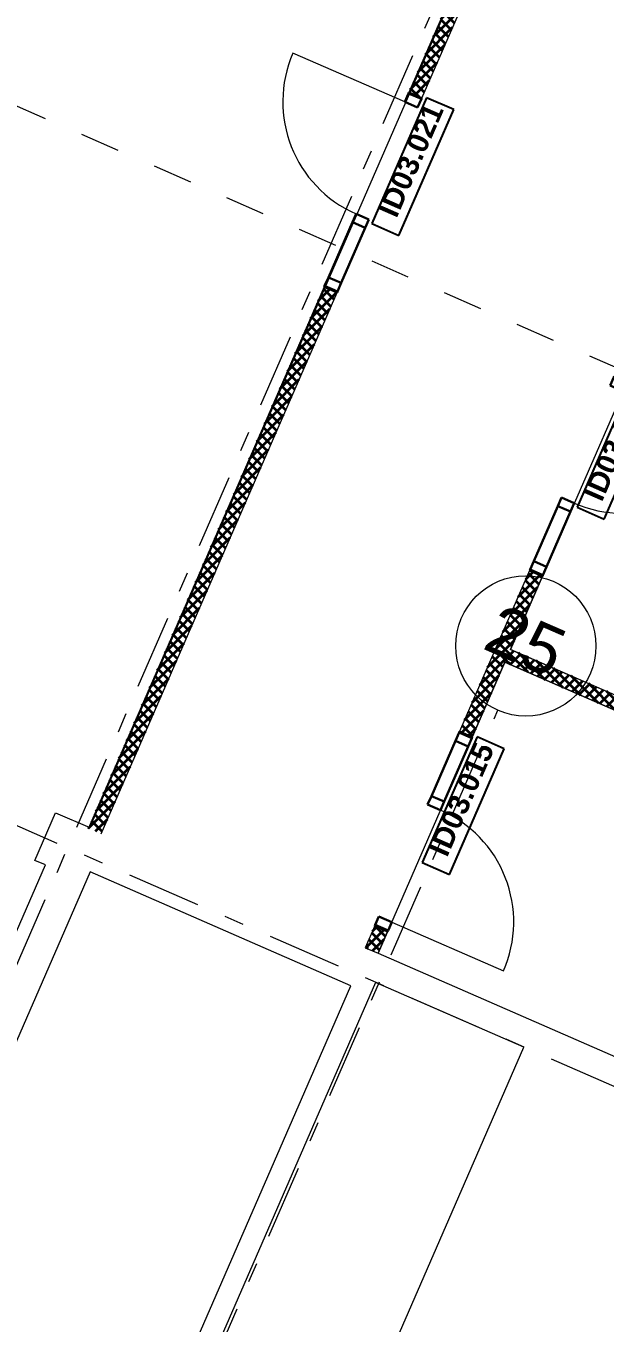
# Model space of a CAD drawing. Header units: millimetres. Extents: x -35034 to 431752, y -71616 to 25069.
# Drawn here: x -4337 to -207, y -23679 to -14437 of the extents above; entities that cross this region are included whole.
import ezdxf
from ezdxf.enums import TextEntityAlignment as Align

# ---------------------------------------------------------------- set-up
doc = ezdxf.new("R2010")
doc.units = ezdxf.units.MM
doc.header["$MEASUREMENT"] = 0
doc.linetypes.add('Dashed', pattern=[564.444447, 282.222223, -282.222223])
doc.linetypes.add('Double Dashed', pattern=[1093.611073, 529.166651, -211.666656, 141.111112, -211.666656])
for name, color, linetype in [('A-95-MC_Marker_Section_P2.Marker', 7, 'Continuous'), ('New_A-05-M_Gross_Int_Circulation', 7, 'Continuous'), ('New_A-15-MG_Structural_Grid_Phase_2', 7, 'Continuous'), ('New_A-20-M_Floor_Slab', 7, 'Continuous'), ('New_A-25-M_Wall_Int', 7, 'Continuous'), ('New_A-35-M_FFE-Zone', 7, 'Continuous'), ('New_ArchiCAD Door Markers', 7, 'Continuous'), ('New_ArchiCAD Doors', 7, 'Continuous')]:
    doc.layers.add(name, color=color, linetype=linetype)
for name, color, linetype, lineweight in [('A-95-MC_Marker_Section_P2.Marker_Pen_No__1', 7, 'Continuous', 13), ('New_A-20-M_Floor_Slab_Pen_No__89', 8, 'Continuous', 20), ('New_A-25-M_Wall_Int_Pen_No__1', 7, 'Continuous', 13), ('New_A-25-M_Wall_Int_Pen_No__155', 5, 'Continuous', 35), ('New_ArchiCAD Door Markers_Pen_No__1', 7, 'Continuous', 13), ('New_ArchiCAD Door Markers_Pen_No__5', 7, 'Continuous', 25), ('New_ArchiCAD Doors_Pen_No__1', 7, 'Continuous', 13), ('New_ArchiCAD Zone Stamps_Pen_No__6', 7, 'Continuous', 35)]:
    doc.layers.add(name, color=color, linetype=linetype, lineweight=lineweight)
for name, color, linetype, lineweight, true_color in [('New_A-05-M_Gross_Int_Circulation_Pen_No__74', 7, 'Continuous', 20, 0x606060), ('New_A-15-MG_Structural_Grid_Phase_2_Pen_No__222', 7, 'Continuous', 13, 0x65af33), ('New_A-35-M_FFE-Zone_Pen_No__74', 7, 'Continuous', 20, 0x606060), ('New_ArchiCAD Doors_Pen_No__43', 7, 'Continuous', 30, 0x444444), ('New_ArchiCAD Doors_Pen_No__63', 7, 'Continuous', 20, 0x606060)]:
    doc.layers.add(name, color=color, linetype=linetype, lineweight=lineweight, true_color=true_color)
doc.styles.add('GENERATED_STYLE_1', font='')
doc.styles.add('GENERATED_STYLE_2', font='')
doc.styles.add('GENERATED_STYLE_3', font='')
doc.styles.add('GENERATED_STYLE_4', font='')
doc.styles.get('GENERATED_STYLE_1').set_extended_font_data('Swis721 BT', bold=True)
doc.styles.get('GENERATED_STYLE_2').set_extended_font_data('Arial', bold=True)
doc.styles.get('GENERATED_STYLE_3').set_extended_font_data('Arial')
doc.styles.get('GENERATED_STYLE_4').set_extended_font_data('Swis721 BT')
pattern_1 = [(45, (0, 0), (-35.35534, 35.35534), []), (135, (0, 0), (35.35534, 35.35534), [])]

# ---------------------------------------------------------------- blocks, each defined once
blk = doc.blocks.new('Corridor 02-Third_INB 3152_2_3', base_point=(-27291.1, -30973.4))
at = {"layer": 'New_A-05-M_Gross_Int_Circulation_Pen_No__74', "linetype": 'Continuous'}
for p, q in [((-3879.1, -20464.9), (-7515.1, -28803.4)), ((-2018.9, -21276.1), (-3879.1, -20464.9)), ((-3617.5, -24942), (-2018.9, -21276.1))]:
    blk.add_line(p, q, dxfattribs=at)
at = {"layer": 'New_ArchiCAD Zone Stamps_Pen_No__6'}
for tag, height, style, p in [('ROOM_NAME', 250, 'GENERATED_STYLE_2', (-28123.9, -29413.8)), ('zoneNameLine2', 250, 'GENERATED_STYLE_2', (-28312.4, -29846)), ('ROOM_NUMBER', 200, 'GENERATED_STYLE_3', (-28500.8, -30266.7)), ('measuredAreaCode', 200, 'GENERATED_STYLE_3', (-28657.8, -30626.8)), ('ROOM_HOLES_PRM', 200, 'GENERATED_STYLE_3', (-28350.4, -30760.8)), ('DUMMY_649', 200, 'GENERATED_STYLE_3', (-27721.3, -31035.2)), ('DUMMY_650', 133.3, 'GENERATED_STYLE_3', (-27442, -31141.7))]:
    blk.add_attdef(tag, text='', height=height, rotation=336.44041, dxfattribs=dict(at, style=style)).set_placement(p, align=Align.TOP_LEFT)
blk = doc.blocks.new('Research Student Workplaces_INB 3123_7_3', base_point=(-9745.4, -23931))
at = {"layer": 'New_A-35-M_FFE-Zone_Pen_No__74', "linetype": 'Continuous'}
for p, q in [((-3881.9, -20149.4), (-1282.7, -14188.7)), ((-4273.9, -20382.3), (-4125.9, -20043)), ((-4125.9, -20043), (-3881.9, -20149.4)), ((-6731.2, -26224.3), (-4198.2, -20415.3)), ((-4198.2, -20415.3), (-4273.9, -20382.3))]:
    blk.add_line(p, q, dxfattribs=at)
at = {"layer": 'New_ArchiCAD Zone Stamps_Pen_No__6'}
for tag, height, style, p in [('ROOM_NAME', 250, 'GENERATED_STYLE_2', (-11545.1, -21949.9)), ('zoneNameLine2', 250, 'GENERATED_STYLE_2', (-11733.5, -22382)), ('ROOM_NUMBER', 200, 'GENERATED_STYLE_3', (-11921.9, -22802.7)), ('measuredAreaCode', 200, 'GENERATED_STYLE_3', (-12079, -23162.8)), ('DUMMY_649', 200, 'GENERATED_STYLE_3', (-11771.6, -23296.8)), ('DUMMY_650', 200, 'GENERATED_STYLE_3', (-11142.4, -23571.2)), ('DUMMY_651', 133.3, 'GENERATED_STYLE_3', (-10863.1, -23677.7))]:
    blk.add_attdef(tag, text='', height=height, rotation=336.44041, dxfattribs=dict(at, style=style)).set_placement(p, align=Align.TOP_LEFT)
blk = doc.blocks.new('Single Office_INB 3125_12_3', base_point=(1179.5, -21747.9))
at = {"layer": 'New_A-35-M_FFE-Zone_Pen_No__74', "linetype": 'Continuous'}
for p, q in [((-921, -18970.8), (-1825.3, -21044.6)), ((2836.1, -20609), (-921, -18970.8)), ((1931.8, -22682.9), (2836.1, -20609)), ((-1825.3, -21044.6), (1931.8, -22682.9))]:
    blk.add_line(p, q, dxfattribs=at)
at = {"layer": 'New_ArchiCAD Zone Stamps_Pen_No__6'}
for tag, height, style, p in [('ROOM_NAME', 250, 'GENERATED_STYLE_2', (678.3, -20332.9)), ('zoneNameLine2', 250, 'GENERATED_STYLE_2', (489.9, -20765)), ('ROOM_NUMBER', 200, 'GENERATED_STYLE_3', (301.4, -21185.7)), ('measuredAreaCode', 200, 'GENERATED_STYLE_3', (144.4, -21545.8)), ('DUMMY_649', 200, 'GENERATED_STYLE_3', (451.8, -21679.8)), ('DUMMY_650', 200, 'GENERATED_STYLE_3', (801.3, -21832.2)), ('DUMMY_651', 133.3, 'GENERATED_STYLE_3', (1080.6, -21938.8))]:
    blk.add_attdef(tag, text='', height=height, rotation=336.44041, dxfattribs=dict(at, style=style)).set_placement(p, align=Align.TOP_LEFT)
blk = doc.blocks.new('Single Office_INB 3126_13_3', base_point=(2114.9, -19518.7))
at = {"layer": 'New_A-35-M_FFE-Zone_Pen_No__74', "linetype": 'Continuous'}
for p, q in [((18.2, -16817.1), (-881, -18879.1)), ((3775.2, -18455.3), (18.2, -16817.1)), ((2876, -20517.3), (3775.2, -18455.3)), ((-881, -18879.1), (2876, -20517.3))]:
    blk.add_line(p, q, dxfattribs=at)
at = {"layer": 'New_ArchiCAD Zone Stamps_Pen_No__6'}
for tag, height, style, p in [('ROOM_NAME', 250, 'GENERATED_STYLE_2', (1613.7, -18103.7)), ('zoneNameLine2', 250, 'GENERATED_STYLE_2', (1425.3, -18535.8)), ('ROOM_NUMBER', 200, 'GENERATED_STYLE_3', (1236.9, -18956.5)), ('measuredAreaCode', 200, 'GENERATED_STYLE_3', (1079.8, -19316.6)), ('DUMMY_649', 200, 'GENERATED_STYLE_3', (1387.2, -19450.6)), ('DUMMY_650', 200, 'GENERATED_STYLE_3', (1736.7, -19603.1)), ('DUMMY_651', 133.3, 'GENERATED_STYLE_3', (2016, -19709.6))]:
    blk.add_attdef(tag, text='', height=height, rotation=336.44041, dxfattribs=dict(at, style=style)).set_placement(p, align=Align.TOP_LEFT)
blk = doc.blocks.new('Slab_3_3', base_point=(-21949.4, -20986.7))
at = {"layer": 'New_A-20-M_Floor_Slab_Pen_No__89', "linetype": 'Continuous', "flags": 128}
blk.add_lwpolyline([(-3442.3, -24918.2), (-2383.9, -25379.7), (-785.1, -21713.1), (-1843.4, -21251.6)], close=True, dxfattribs=at)
blk = doc.blocks.new('Door Stamp 17[10]_3', base_point=(-351.6, -17665))
at = {"layer": 'New_ArchiCAD Door Markers_Pen_No__5', "linetype": 'Continuous'}
for p, q in [((-15.9, -16970.7), (-406.5, -17866.4)), ((178.2, -17055.4), (-15.9, -16970.7)), ((-212.4, -17951.1), (178.2, -17055.4)), ((-212.4, -17951.1), (178.2, -17055.4)), ((-406.5, -17866.4), (-212.4, -17951.1))]:
    blk.add_line(p, q, dxfattribs=at)
at = {"layer": 'New_ArchiCAD Door Markers_Pen_No__1', "style": 'GENERATED_STYLE_1'}
blk.add_attdef('AC_WIDO_ID', text='', height=150, rotation=66.44041, dxfattribs=at).set_placement((-188.9, -17852.3), align=Align.BOTTOM_LEFT)
blk = doc.blocks.new('Door with Sidelight on Side 2 19[10]_3')
at = {"layer": 'New_ArchiCAD Doors_Pen_No__1', "linetype": 'Continuous'}
for p, q in [((-127.7, -16938.9), (-141.5, -16932.9)), ((-125, -16940.1), (-127.7, -16938.9)), ((-106.6, -16948.1), (-125, -16940.1)), ((-83.7, -16958.1), (-106.6, -16948.1)), ((-66.3, -16965.7), (-83.7, -16958.1)), ((-63.5, -16966.9), (-66.3, -16965.7)), ((-49.8, -16972.9), (-63.5, -16966.9)), ((-731.3, -18323.1), (-745, -18317.1)), ((-728.5, -18324.3), (-731.3, -18323.1)), ((-710.2, -18332.3), (-728.5, -18324.3)), ((-687.3, -18342.2), (-710.2, -18332.3)), ((-669.8, -18349.8), (-687.3, -18342.2)), ((-667.1, -18351), (-669.8, -18349.8)), ((-653.3, -18357), (-667.1, -18351))]:
    blk.add_line(p, q, dxfattribs=at)
at = {"layer": 'New_ArchiCAD Doors_Pen_No__43', "linetype": 'Continuous'}
for p, q in [((-170.6, -16999.8), (-144.3, -16939.4)), ((-79, -17039.8), (-170.6, -16999.8)), ((-144.3, -16939.4), (-141.5, -16932.9)), ((-144.3, -16939.4), (-52.6, -16979.3)), ((-49.8, -16972.9), (-141.5, -16932.9)), ((-52.6, -16979.3), (-79, -17039.8)), ((-52.6, -16979.3), (-49.8, -16972.9)), ((-544.8, -17857.8), (-518.4, -17797.3)), ((-518.4, -17797.3), (-426.7, -17837.3)), ((-426.7, -17837.3), (-453.1, -17897.8)), ((-715.8, -18250.2), (-544.8, -17857.8)), ((-453.1, -17897.8), (-624.2, -18290.1)), ((-544.8, -17857.8), (-453.1, -17897.8)), ((-453.1, -17897.8), (-544.8, -17857.8)), ((-742.2, -18310.7), (-715.8, -18250.2)), ((-624.2, -18290.1), (-715.8, -18250.2)), ((-715.8, -18250.2), (-624.2, -18290.1)), ((-624.2, -18290.1), (-650.5, -18350.6)), ((-742.2, -18310.7), (-745, -18317.1)), ((-653.3, -18357), (-745, -18317.1)), ((-650.5, -18350.6), (-742.2, -18310.7)), ((-650.5, -18350.6), (-653.3, -18357))]:
    blk.add_line(p, q, dxfattribs=at)
at = {"layer": 'New_ArchiCAD Doors_Pen_No__63', "linetype": 'Continuous'}
blk.add_line((-79, -17039.8), (718.5, -17387.6), dxfattribs=at)
blk.add_arc((-79, -17039.8), 870, 246.44041, 336.44041, dxfattribs=at)
at = {"layer": 'New_ArchiCAD Door Markers'}
ref = blk.add_blockref('Door Stamp 17[10]_3', (-351.6, -17665), dxfattribs=at)
ref.add_attrib('AC_WIDO_ID', 'ID03.014', dxfattribs={"layer": 'New_ArchiCAD Door Markers_Pen_No__1', "color": 7, "height": 150, "rotation": 66.44041, "style": 'GENERATED_STYLE_1'}).set_placement((-188.9, -17852.3), align=Align.BOTTOM_LEFT)
blk = doc.blocks.new('Door Stamp 17[11]_3', base_point=(-1455.5, -20196.7))
at = {"layer": 'New_ArchiCAD Door Markers_Pen_No__5', "linetype": 'Continuous'}
for p, q in [((-1119.9, -19502.5), (-1510.5, -20398.2)), ((-1316.3, -20482.8), (-925.8, -19587.1)), ((-1316.3, -20482.8), (-925.8, -19587.1)), ((-925.8, -19587.1), (-1119.9, -19502.5)), ((-1510.5, -20398.2), (-1316.3, -20482.8))]:
    blk.add_line(p, q, dxfattribs=at)
at = {"layer": 'New_ArchiCAD Door Markers_Pen_No__1', "style": 'GENERATED_STYLE_1'}
blk.add_attdef('AC_WIDO_ID', text='', height=150, rotation=66.44041, dxfattribs=at).set_placement((-1292.8, -20384.3), align=Align.BOTTOM_LEFT)
blk = doc.blocks.new('Door with Sidelight on Side 2 19[11]_3')
at = {"layer": 'New_ArchiCAD Doors_Pen_No__1', "linetype": 'Continuous'}
for p, q in [((-1231.7, -19470.7), (-1245.4, -19464.7)), ((-1228.9, -19471.9), (-1231.7, -19470.7)), ((-1210.6, -19479.9), (-1228.9, -19471.9)), ((-1187.7, -19489.8), (-1210.6, -19479.9)), ((-1170.3, -19497.4), (-1187.7, -19489.8)), ((-1167.5, -19498.6), (-1170.3, -19497.4)), ((-1153.8, -19504.6), (-1167.5, -19498.6)), ((-1835.2, -20854.8), (-1849, -20848.8)), ((-1832.5, -20856), (-1835.2, -20854.8)), ((-1814.1, -20864), (-1832.5, -20856)), ((-1791.2, -20874), (-1814.1, -20864)), ((-1773.8, -20881.6), (-1791.2, -20874)), ((-1771.1, -20882.8), (-1773.8, -20881.6)), ((-1757.3, -20888.8), (-1771.1, -20882.8))]:
    blk.add_line(p, q, dxfattribs=at)
at = {"layer": 'New_ArchiCAD Doors_Pen_No__43', "linetype": 'Continuous'}
for p, q in [((-1248.2, -19471.1), (-1274.6, -19531.6)), ((-1248.2, -19471.1), (-1245.4, -19464.7)), ((-1156.6, -19511.1), (-1248.2, -19471.1)), ((-1153.8, -19504.6), (-1245.4, -19464.7)), ((-1274.6, -19531.6), (-1445.7, -19923.9)), ((-1354, -19963.9), (-1182.9, -19571.6)), ((-1182.9, -19571.6), (-1274.6, -19531.6)), ((-1274.6, -19531.6), (-1182.9, -19571.6)), ((-1182.9, -19571.6), (-1156.6, -19511.1)), ((-1156.6, -19511.1), (-1153.8, -19504.6)), ((-1445.7, -19923.9), (-1472.1, -19984.4)), ((-1445.7, -19923.9), (-1354, -19963.9)), ((-1354, -19963.9), (-1445.7, -19923.9)), ((-1380.4, -20024.4), (-1354, -19963.9)), ((-1472.1, -19984.4), (-1380.4, -20024.4)), ((-1819.8, -20781.9), (-1846.2, -20842.4)), ((-1728.1, -20821.9), (-1819.8, -20781.9)), ((-1846.2, -20842.4), (-1849, -20848.8)), ((-1757.3, -20888.8), (-1849, -20848.8)), ((-1846.2, -20842.4), (-1754.5, -20882.4)), ((-1754.5, -20882.4), (-1757.3, -20888.8)), ((-1754.5, -20882.4), (-1728.1, -20821.9))]:
    blk.add_line(p, q, dxfattribs=at)
at = {"layer": 'New_ArchiCAD Doors_Pen_No__63', "linetype": 'Continuous'}
blk.add_line((-1728.1, -20821.9), (-930.6, -21169.6), dxfattribs=at)
blk.add_arc((-1728.1, -20821.9), 870, 336.44041, 66.44041, dxfattribs=at)
at = {"layer": 'New_ArchiCAD Door Markers'}
ref = blk.add_blockref('Door Stamp 17[11]_3', (-1455.5, -20196.7), dxfattribs=at)
ref.add_attrib('AC_WIDO_ID', 'ID03.015', dxfattribs={"layer": 'New_ArchiCAD Door Markers_Pen_No__1', "color": 7, "height": 150, "rotation": 66.44041, "style": 'GENERATED_STYLE_1'}).set_placement((-1292.8, -20384.3), align=Align.BOTTOM_LEFT)
blk = doc.blocks.new('Wall_108_3', base_point=(9768.7, 5794.2))
at = {"layer": 'New_A-25-M_Wall_Int_Pen_No__155', "linetype": 'Continuous'}
h = blk.add_hatch(dxfattribs=at)
h.set_pattern_fill('Grid_5x5_Diagonal_0003', color=256, style=0, pattern_type=2)
h.set_pattern_definition(pattern_1)
h.paths.add_polyline_path([(-1245.4, -19464.7), (-1231.7, -19470.7), (-1228.9, -19471.9), (-1210.6, -19479.9), (-1187.7, -19489.8), (-1170.3, -19497.4), (-1167.5, -19498.6), (-1153.8, -19504.6), (-921, -18970.8), (-915, -18957), (-913.8, -18954.3), (-888.2, -18895.6), (-887, -18892.8), (-881, -18879.1), (-653.3, -18357), (-667.1, -18351), (-669.8, -18349.8), (-687.3, -18342.2), (-710.2, -18332.3), (-728.5, -18324.3), (-731.3, -18323.1), (-745, -18317.1)])
h = blk.add_hatch(dxfattribs=at)
h.set_pattern_fill('Grid_5x5_Diagonal_0003', color=256, style=0, pattern_type=2)
h.set_pattern_definition(pattern_1)
h.paths.add_polyline_path([(-1916.9, -21004.6), (-1903.2, -21010.6), (-1900.4, -21011.8), (-1882.1, -21019.8), (-1859.2, -21029.8), (-1841.8, -21037.4), (-1839, -21038.6), (-1825.3, -21044.6), (-1757.3, -20888.8), (-1771.1, -20882.8), (-1773.8, -20881.6), (-1791.2, -20874), (-1814.1, -20864), (-1832.5, -20856), (-1835.2, -20854.8), (-1849, -20848.8)])
at = {"layer": 'New_A-25-M_Wall_Int_Pen_No__1', "linetype": 'Continuous'}
for p, q in [((-731.3, -18323.1), (-745, -18317.1)), ((-728.5, -18324.3), (-731.3, -18323.1)), ((-710.2, -18332.3), (-728.5, -18324.3)), ((-687.3, -18342.2), (-710.2, -18332.3)), ((-669.8, -18349.8), (-687.3, -18342.2)), ((-667.1, -18351), (-669.8, -18349.8)), ((-653.3, -18357), (-667.1, -18351)), ((-1231.7, -19470.7), (-1245.4, -19464.7)), ((-1228.9, -19471.9), (-1231.7, -19470.7)), ((-1210.6, -19479.9), (-1228.9, -19471.9)), ((-1187.7, -19489.8), (-1210.6, -19479.9)), ((-1170.3, -19497.4), (-1187.7, -19489.8)), ((-1167.5, -19498.6), (-1170.3, -19497.4)), ((-1153.8, -19504.6), (-1167.5, -19498.6)), ((-1835.2, -20854.8), (-1849, -20848.8)), ((-1832.5, -20856), (-1835.2, -20854.8)), ((-1814.1, -20864), (-1832.5, -20856)), ((-1791.2, -20874), (-1814.1, -20864)), ((-1773.8, -20881.6), (-1791.2, -20874)), ((-1771.1, -20882.8), (-1773.8, -20881.6)), ((-1757.3, -20888.8), (-1771.1, -20882.8))]:
    blk.add_line(p, q, dxfattribs=at)
at = {"layer": 'New_A-25-M_Wall_Int_Pen_No__1', "linetype": 'Continuous', "flags": 128}
for points in [[(-745, -18317.1), (-1245.4, -19464.7)], [(-881, -18879.1), (-653.3, -18357)], [(-1153.8, -19504.6), (-921, -18970.8)], [(-1849, -20848.8), (-1916.9, -21004.6)], [(-1825.3, -21044.6), (-1757.3, -20888.8)], [(-1916.9, -21004.6), (-1825.3, -21044.6)]]:
    blk.add_lwpolyline(points, dxfattribs=at)
at = {"layer": 'New_ArchiCAD Doors', "color": 251, "linetype": 'Continuous', "lineweight": 20, "true_color": 0x606060}
for name in ['Door with Sidelight on Side 2 19[10]_3', 'Door with Sidelight on Side 2 19[11]_3']:
    blk.add_blockref(name, (0, 0), dxfattribs=at)
blk = doc.blocks.new('Wall_109_3', base_point=(-1012.6, -18930.8))
at = {"layer": 'New_A-25-M_Wall_Int_Pen_No__155', "linetype": 'Continuous'}
h = blk.add_hatch(dxfattribs=at)
h.set_pattern_fill('Grid_5x5_Diagonal_0003', color=256, style=0, pattern_type=2)
h.set_pattern_definition(pattern_1)
h.paths.add_polyline_path([(-915, -18957), (-921, -18970.8), (2997.5, -20679.4), (3003.5, -20665.7), (3004.7, -20662.9), (3030.3, -20604.2), (3031.5, -20601.5), (3037.5, -20587.7), (-881, -18879.1), (-887, -18892.8), (-888.2, -18895.6), (-913.8, -18954.3)])
at = {"layer": 'New_A-25-M_Wall_Int_Pen_No__1', "linetype": 'Continuous', "flags": 128}
for points in [[(3037.5, -20587.7), (-881, -18879.1)], [(-921, -18970.8), (2997.5, -20679.4)], [(3004.7, -20662.9), (3030.3, -20604.2)], [(3030.3, -20604.2), (3031.5, -20601.5)], [(3031.5, -20601.5), (3037.5, -20587.7)], [(2997.5, -20679.4), (3003.5, -20665.7)], [(3003.5, -20665.7), (3004.7, -20662.9)]]:
    blk.add_lwpolyline(points, dxfattribs=at)
blk = doc.blocks.new('Door Stamp 17[15]_3', base_point=(-1816, -15642.9))
at = {"layer": 'New_ArchiCAD Door Markers_Pen_No__5', "linetype": 'Continuous'}
for p, q in [((-1480.3, -14948.7), (-1870.9, -15844.4)), ((-1286.2, -15033.3), (-1480.3, -14948.7)), ((-1676.8, -15929), (-1286.2, -15033.3)), ((-1676.8, -15929), (-1286.2, -15033.3)), ((-1870.9, -15844.4), (-1676.8, -15929))]:
    blk.add_line(p, q, dxfattribs=at)
at = {"layer": 'New_ArchiCAD Door Markers_Pen_No__1', "style": 'GENERATED_STYLE_1'}
blk.add_attdef('AC_WIDO_ID', text='', height=150, rotation=66.44041, dxfattribs=at).set_placement((-1653.3, -15830.3), align=Align.BOTTOM_LEFT)
blk = doc.blocks.new('Door with Sidelight on Side 2 19[15]_3')
at = {"layer": 'New_ArchiCAD Doors_Pen_No__1', "linetype": 'Continuous'}
for p, q in [((-1605.9, -14910.9), (-1592.1, -14916.9)), ((-1592.1, -14916.9), (-1589.4, -14918.1)), ((-1589.4, -14918.1), (-1571, -14926.1)), ((-1571, -14926.1), (-1548.1, -14936.1)), ((-1548.1, -14936.1), (-1530.7, -14943.7)), ((-1530.7, -14943.7), (-1527.9, -14944.9)), ((-1527.9, -14944.9), (-1514.2, -14950.8)), ((-2209.4, -16295), (-2195.7, -16301)), ((-2195.7, -16301), (-2192.9, -16302.2)), ((-2192.9, -16302.2), (-2174.6, -16310.2)), ((-2174.6, -16310.2), (-2151.7, -16320.2)), ((-2151.7, -16320.2), (-2134.2, -16327.8)), ((-2134.2, -16327.8), (-2131.5, -16329)), ((-2131.5, -16329), (-2117.7, -16335))]:
    blk.add_line(p, q, dxfattribs=at)
at = {"layer": 'New_ArchiCAD Doors_Pen_No__43', "linetype": 'Continuous'}
for p, q in [((-1608.7, -14917.3), (-1635, -14977.8)), ((-1608.7, -14917.3), (-1605.9, -14910.9)), ((-1517, -14957.3), (-1608.7, -14917.3)), ((-1605.9, -14910.9), (-1514.2, -14950.8)), ((-1543.4, -15017.8), (-1517, -14957.3)), ((-1517, -14957.3), (-1514.2, -14950.8)), ((-1635, -14977.8), (-1543.4, -15017.8)), ((-1982.8, -15775.3), (-2009.2, -15835.8)), ((-1891.1, -15815.2), (-1982.8, -15775.3)), ((-2009.2, -15835.8), (-2180.2, -16228.1)), ((-2088.6, -16268.1), (-1917.5, -15875.7)), ((-1917.5, -15875.7), (-2009.2, -15835.8)), ((-2009.2, -15835.8), (-1917.5, -15875.7)), ((-1917.5, -15875.7), (-1891.1, -15815.2)), ((-2180.2, -16228.1), (-2206.6, -16288.6)), ((-2180.2, -16228.1), (-2088.6, -16268.1)), ((-2088.6, -16268.1), (-2180.2, -16228.1)), ((-2206.6, -16288.6), (-2209.4, -16295)), ((-2209.4, -16295), (-2117.7, -16335)), ((-2206.6, -16288.6), (-2115, -16328.6)), ((-2115, -16328.6), (-2117.7, -16335)), ((-2115, -16328.6), (-2088.6, -16268.1))]:
    blk.add_line(p, q, dxfattribs=at)
at = {"layer": 'New_ArchiCAD Doors_Pen_No__63', "linetype": 'Continuous'}
blk.add_line((-1635, -14977.8), (-2432.5, -14630.1), dxfattribs=at)
blk.add_arc((-1635, -14977.8), 870, 156.44041, 246.44041, dxfattribs=at)
at = {"layer": 'New_ArchiCAD Door Markers'}
ref = blk.add_blockref('Door Stamp 17[15]_3', (-1816, -15642.9), dxfattribs=at)
ref.add_attrib('AC_WIDO_ID', 'ID03.021', dxfattribs={"layer": 'New_ArchiCAD Door Markers_Pen_No__1', "color": 7, "height": 150, "rotation": 66.44041, "style": 'GENERATED_STYLE_1'}).set_placement((-1653.3, -15830.3), align=Align.BOTTOM_LEFT)
blk = doc.blocks.new('Wall_119_3', base_point=(315.2, -10505.3))
at = {"layer": 'New_A-25-M_Wall_Int_Pen_No__155', "linetype": 'Continuous'}
h = blk.add_hatch(dxfattribs=at)
h.set_pattern_fill('Grid_5x5_Diagonal_0003', color=256, style=0, pattern_type=2)
h.set_pattern_definition(pattern_1)
h.paths.add_polyline_path([(-1605.9, -14910.9), (-1592.1, -14916.9), (-1589.4, -14918.1), (-1571, -14926.1), (-1548.1, -14936.1), (-1530.7, -14943.7), (-1527.9, -14944.9), (-1514.2, -14950.8), (-851.3, -13430.6), (-865, -13424.6), (-867.8, -13423.4), (-885.2, -13415.8), (-908.1, -13405.8), (-926.4, -13397.8), (-929.2, -13396.6), (-942.9, -13390.6), (-1252.6, -14100.8), (-1258.6, -14114.6), (-1259.8, -14117.3), (-1285.4, -14176), (-1286.6, -14178.7), (-1292.6, -14192.5)])
h = blk.add_hatch(dxfattribs=at)
h.set_pattern_fill('Grid_5x5_Diagonal_0003', color=256, style=0, pattern_type=2)
h.set_pattern_definition(pattern_1)
h.paths.add_polyline_path([(-3891.8, -20153.2), (-3878, -20159.2), (-3875.3, -20160.4), (-3856.9, -20168.3), (-3834, -20178.3), (-3816.6, -20185.9), (-3813.8, -20187.1), (-3800.1, -20193.1), (-2117.7, -16335), (-2131.5, -16329), (-2134.2, -16327.8), (-2151.7, -16320.2), (-2174.6, -16310.2), (-2192.9, -16302.2), (-2195.7, -16301), (-2209.4, -16295)])
at = {"layer": 'New_A-25-M_Wall_Int_Pen_No__1', "linetype": 'Continuous'}
for p, q in [((-1605.9, -14910.9), (-1592.1, -14916.9)), ((-1592.1, -14916.9), (-1589.4, -14918.1)), ((-1589.4, -14918.1), (-1571, -14926.1)), ((-1571, -14926.1), (-1548.1, -14936.1)), ((-1548.1, -14936.1), (-1530.7, -14943.7)), ((-1530.7, -14943.7), (-1527.9, -14944.9)), ((-1527.9, -14944.9), (-1514.2, -14950.8)), ((-2209.4, -16295), (-2195.7, -16301)), ((-2195.7, -16301), (-2192.9, -16302.2)), ((-2192.9, -16302.2), (-2174.6, -16310.2)), ((-2174.6, -16310.2), (-2151.7, -16320.2)), ((-2151.7, -16320.2), (-2134.2, -16327.8)), ((-2134.2, -16327.8), (-2131.5, -16329)), ((-2131.5, -16329), (-2117.7, -16335))]:
    blk.add_line(p, q, dxfattribs=at)
at = {"layer": 'New_A-25-M_Wall_Int_Pen_No__1', "linetype": 'Continuous', "flags": 128}
for points in [[(-1514.2, -14950.8), (-851.3, -13430.6)], [(-1292.6, -14192.5), (-1605.9, -14910.9)], [(-2209.4, -16295), (-3891.8, -20153.2)], [(-3800.1, -20193.1), (-2117.7, -16335)]]:
    blk.add_lwpolyline(points, dxfattribs=at)
at = {"layer": 'New_ArchiCAD Doors', "color": 251, "linetype": 'Continuous', "lineweight": 20, "true_color": 0x606060}
blk.add_blockref('Door with Sidelight on Side 2 19[15]_3', (0, 0), dxfattribs=at)
blk = doc.blocks.new('Standard grid marker[45]_3', base_point=(26876.4, -33774.9))
at = {"layer": 'New_A-15-MG_Structural_Grid_Phase_2_Pen_No__222', "linetype": 'Double Dashed'}
blk.add_line((25959.8, -33375.2), (-16651.6, -14794.5), dxfattribs=at)
at = {"layer": 'New_A-15-MG_Structural_Grid_Phase_2_Pen_No__222', "style": 'GENERATED_STYLE_4'}
for tag, p in [('AC_MarkerText_1_1', (-18026.6, -14151.7)), ('AC_MarkerText_1_0', (27334.7, -33931.4))]:
    blk.add_attdef(tag, text='', height=350, rotation=336.44041, dxfattribs=at).set_placement(p, align=Align.MIDDLE_CENTER)
blk = doc.blocks.new('Standard grid marker[48]_3', base_point=(-9543.7, -32918))
at = {"layer": 'New_A-15-MG_Structural_Grid_Phase_2_Pen_No__222', "linetype": 'Double Dashed'}
blk.add_line((-8782.2, -31171.8), (5398, 1348), dxfattribs=at)
at = {"layer": 'New_A-15-MG_Structural_Grid_Phase_2_Pen_No__222', "style": 'GENERATED_STYLE_4'}
for tag, p in [('AC_MarkerText_1_1', (5529.7, 3955.5)), ('AC_MarkerText_1_0', (-10573.1, -32973.4))]:
    blk.add_attdef(tag, text='', height=350, rotation=336.44041, dxfattribs=at).set_placement(p, align=Align.MIDDLE_CENTER)
blk = doc.blocks.new('Standard grid marker[50]_3', base_point=(-11868.8, -44302.7))
at = {"layer": 'New_A-15-MG_Structural_Grid_Phase_2_Pen_No__222', "linetype": 'Double Dashed'}
blk.add_line((-4354.3, -27069.7), (-971.9, -19312.8), dxfattribs=at)
at = {"layer": 'New_A-15-MG_Structural_Grid_Phase_2_Pen_No__222', "linetype": 'Continuous'}
blk.add_circle((-772.1, -18854.5), 500, dxfattribs=at)
at = {"layer": 'New_A-15-MG_Structural_Grid_Phase_2_Pen_No__222', "style": 'GENERATED_STYLE_4'}
for tag, p in [('AC_MarkerText_1_1', (-772.1, -18817.6)), ('AC_MarkerText_1_0', (-12068.6, -44724.2))]:
    blk.add_attdef(tag, text='', height=350, rotation=336.44041, dxfattribs=at).set_placement(p, align=Align.MIDDLE_CENTER)
blk = doc.blocks.new('Cutting Plane_1_3', base_point=(15693.3, -23770.8))
at = {"layer": 'A-95-MC_Marker_Section_P2.Marker_Pen_No__1', "linetype": 'Dashed'}
blk.add_line((15464.1, -23670.9), (-14070.1, -10792.5), dxfattribs=at)

msp = doc.modelspace()

# ---------------------------------------------------------------- block references
at = {"layer": 'A-95-MC_Marker_Section_P2.Marker'}
msp.add_blockref('Cutting Plane_1_3', (15693.3, -23770.8), dxfattribs=at)
at = {"layer": 'New_A-05-M_Gross_Int_Circulation', "linetype": 'Continuous'}
msp.add_blockref('Corridor 02-Third_INB 3152_2_3', (-27291.1, -30973.4), dxfattribs=at)
at = {"layer": 'New_A-15-MG_Structural_Grid_Phase_2', "color": 8, "linetype": 'Continuous', "lineweight": 15}
for name, p in [('Standard grid marker[48]_3', (-9543.7, -32918)), ('Standard grid marker[45]_3', (26876.4, -33774.9))]:
    msp.add_blockref(name, p, dxfattribs=at)
ref = msp.add_blockref('Standard grid marker[50]_3', (-11868.8, -44302.7), dxfattribs=at)
ref.add_attrib('AC_MarkerText_1_1', '25', dxfattribs={"layer": 'New_A-15-MG_Structural_Grid_Phase_2_Pen_No__222', "color": 85, "true_color": 0x65af33, "height": 350, "rotation": 336.44041, "style": 'GENERATED_STYLE_4'}).set_placement((-772.1, -18817.6), align=Align.MIDDLE_CENTER)
at = {"layer": 'New_A-20-M_Floor_Slab', "color": 8, "linetype": 'Continuous', "lineweight": 20}
msp.add_blockref('Slab_3_3', (-21949.4, -20986.7), dxfattribs=at)
at = {"layer": 'New_A-25-M_Wall_Int', "color": 250, "lineweight": 50, "true_color": 0x2a2a2a}
for name, p in [('Wall_108_3', (9768.7, 5794.2)), ('Wall_119_3', (315.2, -10505.3)), ('Wall_109_3', (-1012.6, -18930.8))]:
    msp.add_blockref(name, p, dxfattribs=at)
at = {"layer": 'New_A-35-M_FFE-Zone', "linetype": 'Continuous'}
msp.add_blockref('Research Student Workplaces_INB 3123_7_3', (-9745.4, -23931), dxfattribs=at)
ref = msp.add_blockref('Single Office_INB 3126_13_3', (2114.9, -19518.7), dxfattribs=at)
ref.add_attrib('ROOM_NAME', 'Single Office', dxfattribs={"layer": 'New_ArchiCAD Zone Stamps_Pen_No__6', "color": 7, "height": 250, "rotation": 336.44041, "style": 'GENERATED_STYLE_2'}).set_placement((1613.7, -18103.7), align=Align.TOP_LEFT)
ref.add_attrib('ROOM_NUMBER', 'INB 3126', dxfattribs={"layer": 'New_ArchiCAD Zone Stamps_Pen_No__6', "color": 7, "height": 200, "rotation": 336.44041, "style": 'GENERATED_STYLE_3'}).set_placement((1236.9, -18956.5), align=Align.TOP_LEFT)
ref.add_attrib('zoneNameLine2', 'ID. TF729', dxfattribs={"layer": 'New_ArchiCAD Zone Stamps_Pen_No__6', "color": 7, "height": 250, "rotation": 336.44041, "style": 'GENERATED_STYLE_2'}).set_placement((1425.3, -18535.8), align=Align.TOP_LEFT)
ref.add_attrib('measuredAreaCode', 'A: ', dxfattribs={"layer": 'New_ArchiCAD Zone Stamps_Pen_No__6', "color": 7, "height": 200, "rotation": 336.44041, "style": 'GENERATED_STYLE_3'}).set_placement((1079.8, -19316.6), align=Align.TOP_LEFT)
ref.add_attrib('DUMMY_649', '9.2', dxfattribs={"layer": 'New_ArchiCAD Zone Stamps_Pen_No__6', "color": 7, "height": 200, "rotation": 336.44041, "style": 'GENERATED_STYLE_3'}).set_placement((1387.2, -19450.6), align=Align.TOP_LEFT)
ref.add_attrib('DUMMY_650', ' m', dxfattribs={"layer": 'New_ArchiCAD Zone Stamps_Pen_No__6', "color": 7, "height": 200, "rotation": 336.44041, "style": 'GENERATED_STYLE_3'}).set_placement((1736.7, -19603.1), align=Align.TOP_LEFT)
ref.add_attrib('DUMMY_651', '2', dxfattribs={"layer": 'New_ArchiCAD Zone Stamps_Pen_No__6', "color": 7, "height": 133.3, "rotation": 336.44041, "style": 'GENERATED_STYLE_3'}).set_placement((2016, -19709.6), align=Align.TOP_LEFT)
ref = msp.add_blockref('Single Office_INB 3125_12_3', (1179.5, -21747.9), dxfattribs=at)
ref.add_attrib('ROOM_NAME', 'Single Office', dxfattribs={"layer": 'New_ArchiCAD Zone Stamps_Pen_No__6', "color": 7, "height": 250, "rotation": 336.44041, "style": 'GENERATED_STYLE_2'}).set_placement((678.3, -20332.9), align=Align.TOP_LEFT)
ref.add_attrib('ROOM_NUMBER', 'INB 3125', dxfattribs={"layer": 'New_ArchiCAD Zone Stamps_Pen_No__6', "color": 7, "height": 200, "rotation": 336.44041, "style": 'GENERATED_STYLE_3'}).set_placement((301.4, -21185.7), align=Align.TOP_LEFT)
ref.add_attrib('zoneNameLine2', 'ID. TF728', dxfattribs={"layer": 'New_ArchiCAD Zone Stamps_Pen_No__6', "color": 7, "height": 250, "rotation": 336.44041, "style": 'GENERATED_STYLE_2'}).set_placement((489.9, -20765), align=Align.TOP_LEFT)
ref.add_attrib('measuredAreaCode', 'A: ', dxfattribs={"layer": 'New_ArchiCAD Zone Stamps_Pen_No__6', "color": 7, "height": 200, "rotation": 336.44041, "style": 'GENERATED_STYLE_3'}).set_placement((144.4, -21545.8), align=Align.TOP_LEFT)
ref.add_attrib('DUMMY_649', '9.3', dxfattribs={"layer": 'New_ArchiCAD Zone Stamps_Pen_No__6', "color": 7, "height": 200, "rotation": 336.44041, "style": 'GENERATED_STYLE_3'}).set_placement((451.8, -21679.8), align=Align.TOP_LEFT)
ref.add_attrib('DUMMY_650', ' m', dxfattribs={"layer": 'New_ArchiCAD Zone Stamps_Pen_No__6', "color": 7, "height": 200, "rotation": 336.44041, "style": 'GENERATED_STYLE_3'}).set_placement((801.3, -21832.2), align=Align.TOP_LEFT)
ref.add_attrib('DUMMY_651', '2', dxfattribs={"layer": 'New_ArchiCAD Zone Stamps_Pen_No__6', "color": 7, "height": 133.3, "rotation": 336.44041, "style": 'GENERATED_STYLE_3'}).set_placement((1080.6, -21938.8), align=Align.TOP_LEFT)

doc.saveas('drawing.dxf')
